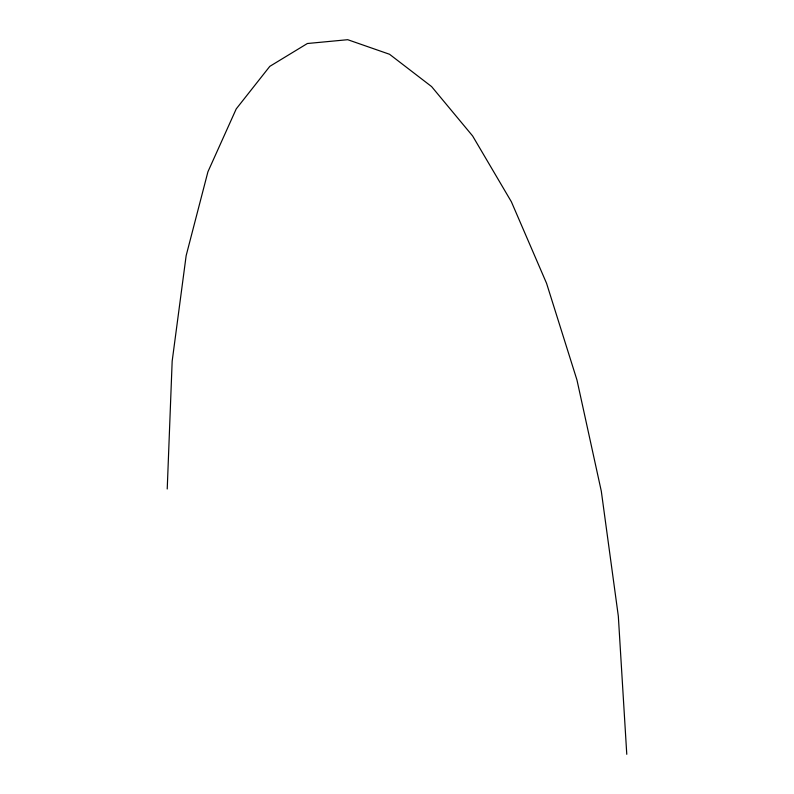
<?xml version="1.0" encoding="UTF-8"?>
<svg xmlns="http://www.w3.org/2000/svg" width="794" height="794" viewBox="0 0 794 794"><rect width="100%" height="100%" fill="white"/><g stroke="black" fill="none" stroke-linecap="round" stroke-linejoin="round"><path stroke-width="1.19" d="M167.226 488.985L172.169 361.161L186.153 255.648L207.929 171.772L236.235 108.897L269.801 66.359L307.377 43.511L347.712 39.7L389.536 54.27L431.589 86.576L472.619 135.953L511.366 201.755L546.57 283.339L576.97 380.028L601.306 491.188L618.327 616.164L626.774 754.3"/></g></svg>
